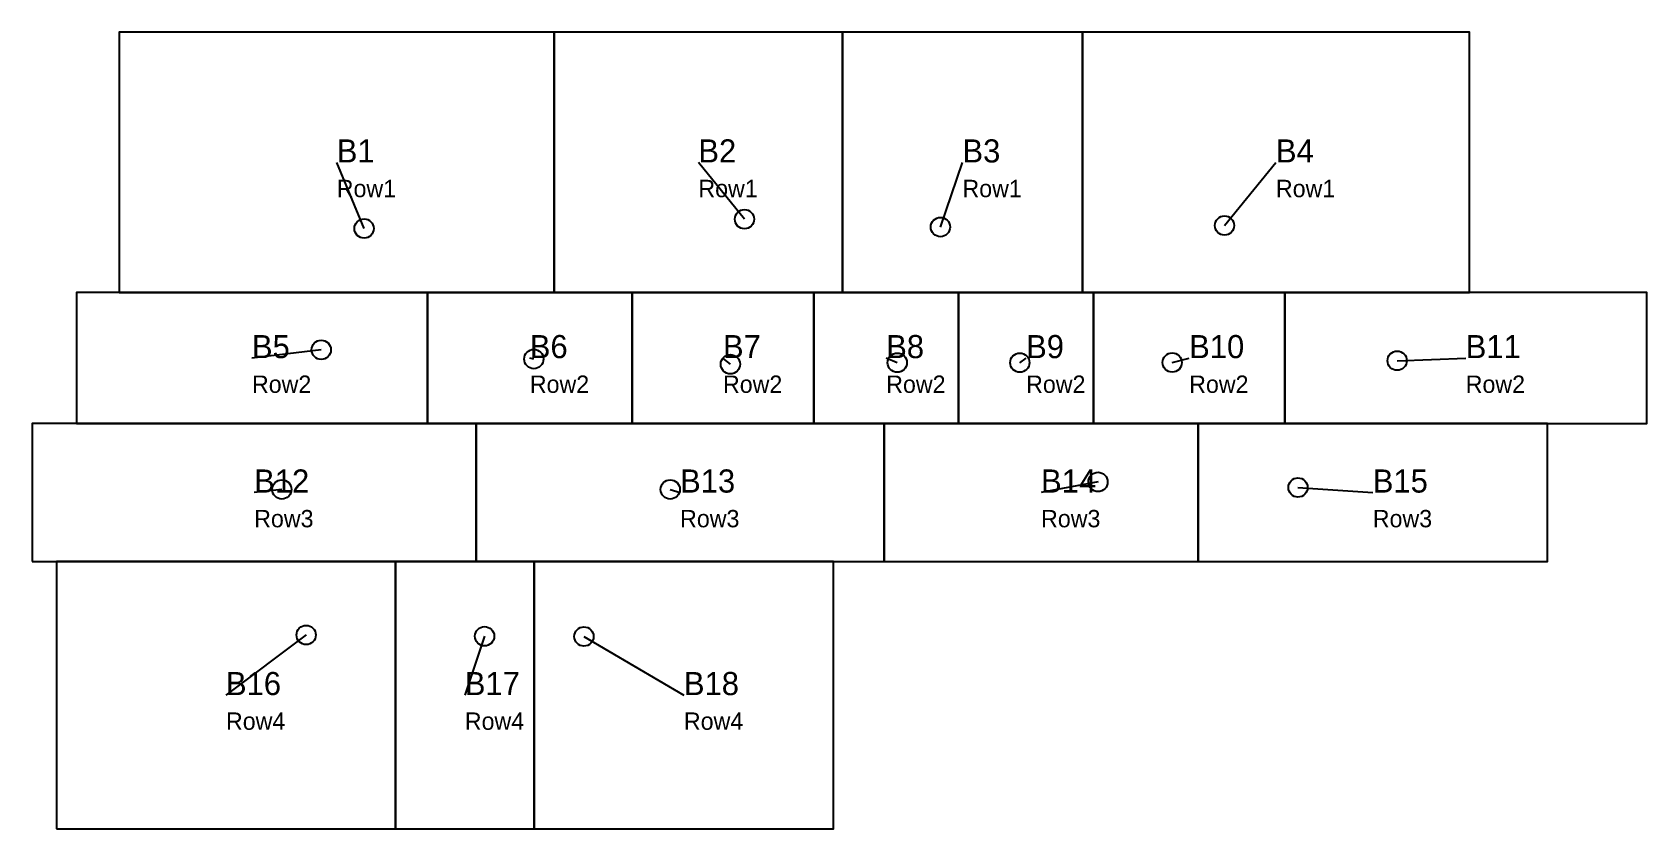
# Model space of a CAD drawing. Header units: metres. Extents: x -2170 to 39683, y 3995 to 24649.
import ezdxf

# ---------------------------------------------------------------- set-up
doc = ezdxf.new("R2010")
doc.units = ezdxf.units.M
doc.layers.add('DEBUG_BEAM_CELLS', color=7, linetype='Continuous')

msp = doc.modelspace()

# ---------------------------------------------------------------- linework, layer by layer
at = {"layer": 'DEBUG_BEAM_CELLS'}
for p, q in [((6431.974, 19559.896), (5723.438, 21273.121)), ((16292.83, 19801.877), (15097.687, 21273.121)), ((21373.114, 19598.323), (21944.219, 21273.121)), ((28737.817, 19637.311), (30070.3915, 21273.121)), ((5320.382, 16414.999), (3524.6625, 16198.228)), ((10832.504, 16175.564), (10728.1205, 16198.228)), ((15927.092, 16040.412), (15735.377, 16198.228)), ((20254.819, 16081.248), (19966.9105, 16198.228)), ((23430.912, 16081.248), (23594.0295, 16198.228)), ((27381.977, 16084.567), (27821.377, 16198.228)), ((33213.143, 16132.97), (34990.3515, 16198.228)), ((25458.14, 12987.864), (23981.896, 12712.2345)), ((4299.94, 12793.505), (3582.0575, 12712.2345)), ((14368.409, 12793.505), (14623.725, 12712.2345)), ((30642.893, 12843.924), (32581.705, 12712.2345)), ((4929.244, 9019.509), (2850.7345, 7460.0065)), ((9555.205, 8986.146), (9042.9335, 7460.0065)), ((12132.079, 8979.672), (14722.8605, 7460.0065))]:
    msp.add_line(p, q, dxfattribs=at)
for points in [[(84.474, 17896.891), (11362.402, 17896.891), (11362.402, 24649.351), (84.474, 24649.351), (84.474, 17896.891)], [(11362.402, 17896.891), (18832.972, 17896.891), (18832.972, 24649.351), (11362.402, 24649.351), (11362.402, 17896.891)], [(18832.972, 17896.891), (25055.466, 17896.891), (25055.466, 24649.351), (18832.972, 24649.351), (18832.972, 17896.891)], [(25055.466, 17896.891), (35085.317, 17896.891), (35085.317, 24649.351), (25055.466, 24649.351), (25055.466, 17896.891)], [(-1027.118, 14499.565), (8076.443, 14499.565), (8076.443, 17896.891), (-1027.118, 17896.891), (-1027.118, 14499.565)], [(8076.443, 14499.565), (13379.798, 14499.565), (13379.798, 17896.891), (8076.443, 17896.891), (8076.443, 14499.565)], [(13379.798, 14499.565), (18090.956, 14499.565), (18090.956, 17896.891), (13379.798, 17896.891), (13379.798, 14499.565)], [(18090.956, 14499.565), (21842.865, 14499.565), (21842.865, 17896.891), (18090.956, 17896.891), (18090.956, 14499.565)], [(21842.865, 14499.565), (25345.194, 14499.565), (25345.194, 17896.891), (21842.865, 17896.891), (21842.865, 14499.565)], [(25345.194, 14499.565), (30297.56, 14499.565), (30297.56, 17896.891), (25345.194, 17896.891), (25345.194, 14499.565)], [(30297.56, 14499.565), (39683.143, 14499.565), (39683.143, 17896.891), (30297.56, 17896.891), (30297.56, 14499.565)], [(-2170.06, 10924.904), (9334.175, 10924.904), (9334.175, 14499.565), (-2170.06, 14499.565), (-2170.06, 10924.904)], [(9334.175, 10924.904), (19913.275, 10924.904), (19913.275, 14499.565), (9334.175, 14499.565), (9334.175, 10924.904)], [(19913.275, 10924.904), (28050.517, 10924.904), (28050.517, 14499.565), (19913.275, 14499.565), (19913.275, 10924.904)], [(28050.517, 10924.904), (37112.893, 10924.904), (37112.893, 14499.565), (28050.517, 14499.565), (28050.517, 10924.904)], [(-1540.756, 3995.109), (7242.225, 3995.109), (7242.225, 10924.904), (-1540.756, 10924.904), (-1540.756, 3995.109)], [(7242.225, 3995.109), (10843.642, 3995.109), (10843.642, 10924.904), (7242.225, 10924.904), (7242.225, 3995.109)], [(10843.642, 3995.109), (18602.079, 3995.109), (18602.079, 10924.904), (10843.642, 10924.904), (10843.642, 3995.109)]]:
    msp.add_lwpolyline(points, close=True, dxfattribs=at)
for centre in [(6431.974, 19559.896), (16292.83, 19801.877), (21373.114, 19598.323), (28737.817, 19637.311), (5320.382, 16414.999), (10832.504, 16175.564), (20254.819, 16081.248), (23430.912, 16081.248), (27381.977, 16084.567), (33213.143, 16132.97), (15927.092, 16040.412), (4299.94, 12793.505), (14368.409, 12793.505), (25458.14, 12987.864), (30642.893, 12843.924), (4929.244, 9019.509), (9555.205, 8986.146), (12132.079, 8979.672)]:
    msp.add_circle(centre, 250, dxfattribs=at)

# ---------------------------------------------------------------- texts
for s, height, p in [('B1', 600, (5723.438, 21273.121)), ('B2', 600, (15097.687, 21273.121)), ('B3', 600, (21944.219, 21273.121)), ('B4', 600, (30070.3915, 21273.121)), ('Row1', 450, (5723.438, 20373.121)), ('Row1', 450, (15097.687, 20373.121)), ('Row1', 450, (21944.219, 20373.121)), ('Row1', 450, (30070.3915, 20373.121)), ('B5', 600, (3524.6625, 16198.228)), ('B6', 600, (10728.1205, 16198.228)), ('B7', 600, (15735.377, 16198.228)), ('B8', 600, (19966.9105, 16198.228)), ('B9', 600, (23594.0295, 16198.228)), ('B10', 600, (27821.377, 16198.228)), ('B11', 600, (34990.3515, 16198.228)), ('Row2', 450, (3524.6625, 15298.228)), ('Row2', 450, (10728.1205, 15298.228)), ('Row2', 450, (15735.377, 15298.228)), ('Row2', 450, (19966.9105, 15298.228)), ('Row2', 450, (23594.0295, 15298.228)), ('Row2', 450, (27821.377, 15298.228)), ('Row2', 450, (34990.3515, 15298.228)), ('B12', 600, (3582.0575, 12712.2345)), ('B13', 600, (14623.725, 12712.2345)), ('B14', 600, (23981.896, 12712.2345)), ('B15', 600, (32581.705, 12712.2345)), ('Row3', 450, (3582.0575, 11812.2345)), ('Row3', 450, (14623.725, 11812.2345)), ('Row3', 450, (23981.896, 11812.2345)), ('Row3', 450, (32581.705, 11812.2345)), ('B16', 600, (2850.7345, 7460.0065)), ('B17', 600, (9042.9335, 7460.0065)), ('B18', 600, (14722.8605, 7460.0065)), ('Row4', 450, (2850.7345, 6560.0065)), ('Row4', 450, (9042.9335, 6560.0065)), ('Row4', 450, (14722.8605, 6560.0065))]:
    msp.add_text(s, height=height, dxfattribs=at).set_placement(p)

doc.saveas('drawing.dxf')
